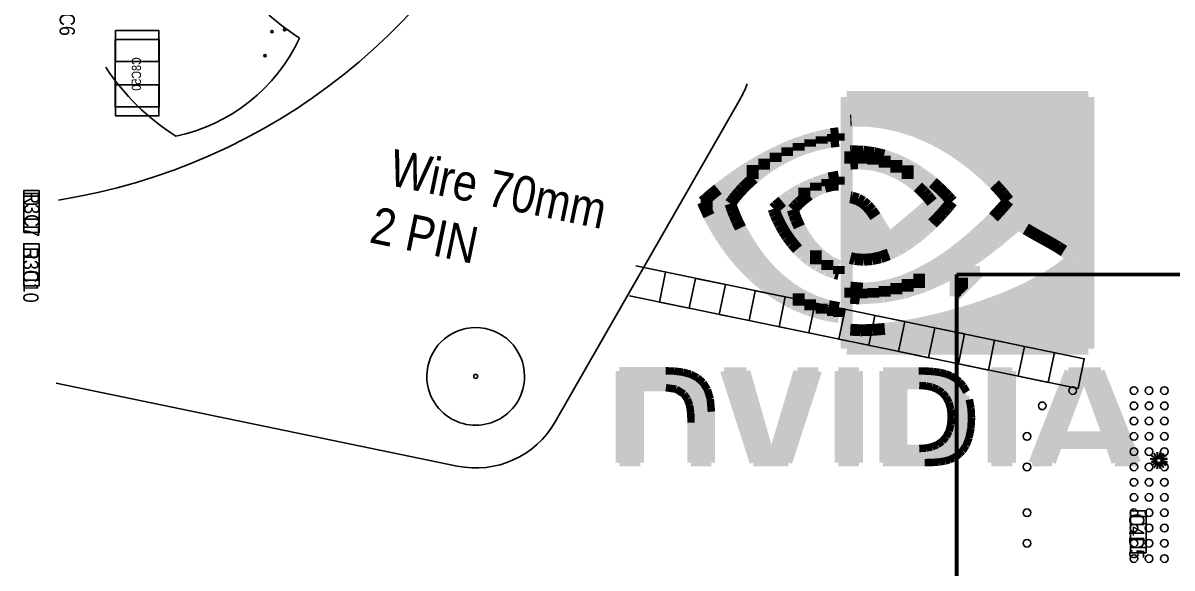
# Model space of a CAD drawing. Extents: x -11 to 122, y -5 to 122.
# Drawn here: x 50.99 to 88.62, y 38.14 to 55.98 of the extents above; entities that cross this region are included whole.
import ezdxf
from ezdxf.enums import TextEntityAlignment as Align

# ---------------------------------------------------------------- set-up
doc = ezdxf.new("R2010")
doc.units = 0
doc.header["$MEASUREMENT"] = 0
for name, color, linetype in [('BG_SILKSCREEN_TOP', 7, 'CONTINUOUS'), ('PG_ASSEMBLY_BOTTOM', 7, 'CONTINUOUS'), ('PG_ASSEMBLY_TOP', 7, 'CONTINUOUS'), ('PIN_BOTTOM', 7, 'CONTINUOUS'), ('PIN_TOP', 7, 'CONTINUOUS'), ('RD_ASSEMBLY_BOTTOM', 7, 'CONTINUOUS'), ('RD_ASSEMBLY_TOP', 7, 'CONTINUOUS')]:
    doc.layers.add(name, color=color, linetype=linetype)

msp = doc.modelspace()

# ---------------------------------------------------------------- linework, layer by layer
at = {"layer": 'BG_SILKSCREEN_TOP'}
for points, const_width in [([(77.969, 45.313), (77.969, 53.562)], 0.389), ([(85.884, 53.562), (77.969, 53.562)], 0.389), ([(78.089, 53.562), (78.089, 52.785)], 0.389), ([(78.465, 53.562), (78.465, 52.781)], 0.389), ([(78.841, 53.562), (78.841, 52.758)], 0.389), ([(79.217, 53.562), (79.217, 52.71)], 0.389), ([(79.593, 53.562), (79.593, 52.625)], 0.389), ([(79.969, 53.562), (79.969, 52.517)], 0.389), ([(80.345, 53.562), (80.345, 52.382)], 0.389), ([(80.721, 53.562), (80.721, 52.218)], 0.389), ([(81.097, 53.562), (81.097, 52.025)], 0.389), ([(81.473, 53.562), (81.473, 51.797)], 0.389), ([(81.849, 53.562), (81.849, 51.536)], 0.389), ([(82.225, 53.562), (82.225, 51.238)], 0.389), ([(82.601, 53.562), (82.601, 50.903)], 0.389), ([(82.977, 53.562), (82.977, 50.516)], 0.389), ([(83.353, 53.562), (83.353, 49.203)], 0.389), ([(83.729, 53.562), (83.729, 49.315)], 0.389), ([(84.105, 53.562), (84.105, 49.085)], 0.389), ([(84.481, 53.562), (84.481, 48.876)], 0.389), ([(84.857, 53.562), (84.857, 48.661)], 0.389), ([(85.233, 53.562), (85.233, 48.397)], 0.389), ([(85.609, 53.562), (85.609, 45.313)], 0.389), ([(85.884, 45.313), (85.884, 53.562)], 0.389), ([(78.089, 52.785), (78.127, 52.787)], 0.389), ([(78.127, 52.787), (78.688, 52.777)], 0.389), ([(78.688, 52.777), (79.224, 52.709)], 0.389), ([(79.224, 52.709), (79.732, 52.593)], 0.389), ([(79.732, 52.593), (80.211, 52.438)], 0.389), ([(76.99, 52.239), (76.544, 52.107)], 0.389), ([(76.773, 52.175), (76.773, 51.928)], 0.389), ([(77.448, 52.339), (76.99, 52.239)], 0.389), ([(77.149, 52.274), (77.149, 52.029)], 0.389), ([(77.443, 52.09), (77.713, 52.122)], 0.389), ([(77.713, 52.372), (77.448, 52.339)], 0.389), ([(77.525, 52.348), (77.525, 52.099)], 0.389), ([(77.713, 52.122), (77.713, 52.372)], 0.389), ([(80.211, 52.438), (80.658, 52.251)], 0.389), ([(80.658, 52.251), (81.072, 52.039)], 0.389), ([(75.698, 51.762), (75.305, 51.563)], 0.389), ([(76.112, 51.945), (75.698, 51.762)], 0.389), ([(75.953, 51.598), (76.282, 51.752)], 0.389), ([(76.021, 51.905), (76.021, 51.629)], 0.389), ([(76.544, 52.107), (76.112, 51.945)], 0.389), ([(76.282, 51.752), (76.641, 51.889)], 0.389), ([(76.397, 52.052), (76.397, 51.796)], 0.389), ([(76.641, 51.889), (77.028, 52.004)], 0.389), ([(77.028, 52.004), (77.443, 52.09)], 0.389), ([(78.089, 51.776), (78.133, 51.779)], 0.389), ([(78.089, 51.375), (78.089, 51.776)], 0.389), ([(78.089, 51.776), (78.089, 51.375)], 0.389), ([(78.133, 51.779), (78.506, 51.77)], 0.389), ([(78.465, 51.771), (78.465, 51.377)], 0.389), ([(78.506, 51.77), (78.859, 51.722)], 0.389), ([(81.072, 52.039), (81.453, 51.811)], 0.389), ([(81.453, 51.811), (81.799, 51.574)], 0.389), ([(75.305, 51.563), (74.937, 51.355)], 0.389), ([(75.269, 51.543), (75.269, 51.173)], 0.389), ([(75.381, 51.255), (75.652, 51.43)], 0.389), ([(75.644, 51.735), (75.644, 51.425)], 0.389), ([(75.652, 51.43), (75.953, 51.598)], 0.389), ([(78.334, 51.39), (78.089, 51.375)], 0.389), ([(78.85, 51.341), (78.334, 51.39)], 0.389), ([(78.841, 51.725), (78.841, 51.342)], 0.389), ([(78.859, 51.722), (79.195, 51.642)], 0.389), ([(79.195, 51.642), (79.513, 51.534)], 0.389), ([(79.217, 51.634), (79.217, 51.239)], 0.389), ([(79.513, 51.534), (79.811, 51.403)], 0.389), ([(79.593, 51.499), (79.593, 51.083)], 0.389), ([(79.811, 51.403), (80.09, 51.254)], 0.389), ([(81.799, 51.574), (82.109, 51.336)], 0.389), ([(74.594, 51.141), (74.282, 50.93)], 0.389), ([(74.517, 51.089), (74.517, 50.508)], 0.389), ([(74.937, 51.355), (74.594, 51.141)], 0.389), ([(74.892, 51.327), (74.892, 50.874)], 0.389), ([(74.923, 50.902), (75.137, 51.077)], 0.389), ([(75.137, 51.077), (75.381, 51.255)], 0.389), ([(79.311, 51.213), (78.85, 51.341)], 0.389), ([(79.708, 51.031), (79.311, 51.213)], 0.389), ([(80.038, 50.824), (79.708, 51.031)], 0.389), ([(79.969, 51.318), (79.969, 50.867)], 0.389), ([(80.09, 51.254), (80.346, 51.094)], 0.389), ([(80.345, 51.095), (80.345, 50.575)], 0.389), ([(80.346, 51.094), (80.581, 50.927)], 0.389), ([(82.109, 51.336), (82.382, 51.105)], 0.389), ([(82.382, 51.105), (82.616, 50.889)], 0.389), ([(74.002, 50.728), (73.757, 50.54)], 0.389), ([(74.282, 50.93), (74.002, 50.728)], 0.389), ([(74.14, 50.828), (74.14, 48.573)], 0.389), ([(74.579, 50.576), (74.737, 50.732)], 0.389), ([(74.737, 50.732), (74.923, 50.902)], 0.389), ([(76.488, 50.545), (76.904, 50.736)], 0.389), ([(76.904, 50.736), (77.382, 50.891)], 0.389), ([(76.961, 50.755), (76.961, 50.49)], 0.389), ([(77.257, 50.618), (76.978, 50.5)], 0.389), ([(77.574, 50.69), (77.257, 50.618)], 0.389), ([(77.337, 50.876), (77.337, 50.636)], 0.389), ([(77.382, 50.891), (77.713, 50.951)], 0.389), ([(77.713, 50.69), (77.574, 50.69)], 0.389), ([(77.713, 50.951), (77.713, 50.69)], 0.389), ([(77.713, 50.951), (77.713, 50.69)], 0.389), ([(80.3, 50.618), (80.038, 50.824)], 0.389), ([(80.491, 50.437), (80.3, 50.618)], 0.389), ([(80.581, 50.927), (80.791, 50.758)], 0.389), ([(80.721, 50.815), (80.721, 49.363)], 0.389), ([(80.791, 50.758), (80.978, 50.595)], 0.389), ([(82.616, 50.889), (82.812, 50.694)], 0.389), ([(82.812, 50.694), (82.966, 50.528)], 0.389), ([(73.386, 50.233), (73.266, 50.125)], 0.389), ([(73.551, 50.373), (73.386, 50.233)], 0.389), ([(73.388, 50.234), (73.388, 49.824)], 0.389), ([(73.757, 50.54), (73.551, 50.373)], 0.389), ([(73.765, 50.546), (73.765, 49.126)], 0.389), ([(74.276, 50.226), (74.349, 50.318)], 0.389), ([(74.349, 50.318), (74.45, 50.436)], 0.389), ([(74.45, 50.436), (74.579, 50.576)], 0.389), ([(75.861, 50.142), (76.139, 50.339)], 0.389), ([(76.139, 50.339), (76.488, 50.545)], 0.389), ([(76.209, 50.38), (76.209, 48.752)], 0.389), ([(76.74, 50.357), (76.546, 50.211)], 0.389), ([(76.585, 50.59), (76.585, 50.24)], 0.389), ([(76.978, 50.5), (76.74, 50.357)], 0.389), ([(78.089, 50.277), (78.136, 50.269)], 0.389), ([(78.089, 48.287), (78.089, 50.277)], 0.389), ([(78.089, 50.277), (78.089, 48.287)], 0.389), ([(78.136, 50.269), (78.338, 50.202)], 0.389), ([(80.61, 50.309), (80.491, 50.437)], 0.389), ([(80.768, 50.115), (80.61, 50.309)], 0.389), ([(80.978, 50.595), (81.137, 50.441)], 0.389), ([(81.097, 50.48), (81.097, 49.75)], 0.389), ([(81.137, 50.441), (81.27, 50.303)], 0.389), ([(81.27, 50.303), (81.375, 50.187)], 0.389), ([(82.966, 50.528), (83.079, 50.4)], 0.389), ([(83.079, 50.4), (83.148, 50.316)], 0.389), ([(83.148, 50.316), (83.267, 50.165)], 0.389), ([(73.266, 50.125), (73.258, 50.118)], 0.389), ([(73.258, 50.118), (73.273, 50.082)], 0.389), ([(73.273, 50.082), (73.351, 49.904)], 0.389), ([(73.351, 49.904), (73.461, 49.671)], 0.389), ([(74.161, 50.067), (74.231, 50.166)], 0.389), ([(74.202, 49.943), (74.161, 50.067)], 0.389), ([(74.237, 49.845), (74.202, 49.943)], 0.389), ([(74.231, 50.166), (74.276, 50.226)], 0.389), ([(75.575, 49.895), (75.659, 49.974)], 0.389), ([(75.601, 49.819), (75.575, 49.895)], 0.389), ([(75.659, 49.974), (75.861, 50.142)], 0.389), ([(75.832, 50.118), (75.832, 49.315)], 0.389), ([(76.308, 49.987), (76.205, 49.87)], 0.389), ([(76.205, 49.87), (76.255, 49.707)], 0.389), ([(76.4, 50.081), (76.308, 49.987)], 0.389), ([(76.546, 50.211), (76.4, 50.081)], 0.389), ([(78.338, 50.202), (78.5, 50.111)], 0.389), ([(78.465, 50.13), (78.465, 48.233)], 0.389), ([(78.5, 50.111), (78.64, 49.993)], 0.389), ([(78.64, 49.993), (78.774, 49.838)], 0.389), ([(79.348, 48.918), (80.768, 50.115)], 0.389), ([(81.255, 49.93), (81.12, 49.775)], 0.389), ([(81.363, 50.061), (81.255, 49.93)], 0.389), ([(81.421, 50.133), (81.363, 50.061)], 0.389), ([(81.375, 50.187), (81.421, 50.133)], 0.389), ([(83.066, 49.929), (82.943, 49.793)], 0.389), ([(83.142, 50.017), (83.066, 49.929)], 0.389), ([(83.267, 50.165), (83.142, 50.017)], 0.389), ([(73.461, 49.671), (73.608, 49.394)], 0.389), ([(74.296, 49.695), (74.237, 49.845)], 0.389), ([(74.38, 49.5), (74.296, 49.695)], 0.389), ([(74.49, 49.269), (74.38, 49.5)], 0.389), ([(75.651, 49.691), (75.601, 49.819)], 0.389), ([(75.72, 49.537), (75.651, 49.691)], 0.389), ([(75.806, 49.363), (75.72, 49.537)], 0.389), ([(76.255, 49.707), (76.316, 49.543)], 0.389), ([(76.316, 49.543), (76.422, 49.307)], 0.389), ([(78.774, 49.838), (78.912, 49.64)], 0.389), ([(78.841, 49.741), (78.841, 48.257)], 0.389), ([(78.912, 49.64), (79.062, 49.397)], 0.389), ([(80.345, 49.758), (80.345, 49.029)], 0.389), ([(80.96, 49.602), (80.778, 49.418)], 0.389), ([(81.12, 49.775), (80.96, 49.602)], 0.389), ([(82.777, 49.617), (82.571, 49.41)], 0.389), ([(82.943, 49.793), (82.777, 49.617)], 0.389), ([(82.977, 49.831), (82.977, 48.888)], 0.389), ([(73.608, 49.394), (73.791, 49.081)], 0.389), ([(74.629, 49.009), (74.49, 49.269)], 0.389), ([(74.517, 49.22), (74.517, 48.11)], 0.389), ([(75.913, 49.174), (75.806, 49.363)], 0.389), ([(76.04, 48.976), (75.913, 49.174)], 0.389), ([(76.422, 49.307), (76.578, 49.024)], 0.389), ([(79.062, 49.397), (79.348, 48.918)], 0.389), ([(79.217, 49.138), (79.217, 48.359)], 0.389), ([(79.593, 49.124), (79.593, 48.523)], 0.389), ([(79.969, 49.441), (79.969, 48.75)], 0.389), ([(80.577, 49.227), (80.356, 49.037)], 0.389), ([(80.778, 49.418), (80.577, 49.227)], 0.389), ([(82.329, 49.178), (82.052, 48.931)], 0.389), ([(82.571, 49.41), (82.329, 49.178)], 0.389), ([(82.601, 49.44), (82.601, 48.594)], 0.389), ([(82.921, 48.841), (83.596, 49.407)], 0.389), ([(83.596, 49.407), (83.835, 49.243)], 0.389), ([(83.835, 49.243), (84.008, 49.139)], 0.389), ([(84.008, 49.139), (84.222, 49.019)], 0.389), ([(73.791, 49.081), (74.012, 48.746)], 0.389), ([(74.012, 48.746), (74.272, 48.396)], 0.389), ([(74.798, 48.728), (74.629, 49.009)], 0.389), ([(74.997, 48.435), (74.798, 48.728)], 0.389), ([(76.189, 48.775), (76.04, 48.976)], 0.389), ([(76.36, 48.576), (76.189, 48.775)], 0.389), ([(76.578, 49.024), (76.792, 48.719)], 0.389), ([(76.585, 49.014), (76.585, 48.361)], 0.389), ([(80.121, 48.854), (79.873, 48.684)], 0.389), ([(80.356, 49.037), (80.121, 48.854)], 0.389), ([(82.052, 48.931), (81.745, 48.674)], 0.389), ([(81.849, 48.761), (81.849, 48.059)], 0.389), ([(82.225, 49.085), (82.225, 48.316)], 0.389), ([(82.35, 48.4), (82.921, 48.841)], 0.389), ([(84.222, 49.019), (84.454, 48.891)], 0.389), ([(84.454, 48.891), (84.686, 48.761)], 0.389), ([(84.686, 48.761), (84.902, 48.634)], 0.389), ([(74.272, 48.396), (74.572, 48.044)], 0.389), ([(74.892, 48.588), (74.892, 47.721)], 0.389), ([(75.228, 48.137), (74.997, 48.435)], 0.389), ([(76.556, 48.384), (76.36, 48.576)], 0.389), ([(76.776, 48.205), (76.556, 48.384)], 0.389), ([(76.792, 48.719), (77.069, 48.421)], 0.389), ([(76.961, 48.538), (76.961, 48.084)], 0.389), ([(77.069, 48.421), (77.418, 48.158)], 0.389), ([(79.349, 48.407), (79.078, 48.31)], 0.389), ([(79.615, 48.533), (79.349, 48.407)], 0.389), ([(79.873, 48.684), (79.615, 48.533)], 0.389), ([(81.408, 48.417), (81.047, 48.168)], 0.389), ([(81.745, 48.674), (81.408, 48.417)], 0.389), ([(81.473, 48.467), (81.473, 47.834)], 0.389), ([(81.764, 48.001), (82.35, 48.4)], 0.389), ([(84.902, 48.634), (85.085, 48.516)], 0.389), ([(85.085, 48.516), (85.393, 48.268)], 0.389), ([(74.572, 48.044), (74.915, 47.699)], 0.389), ([(75.493, 47.842), (75.228, 48.137)], 0.389), ([(75.269, 48.091), (75.269, 47.396)], 0.389), ([(77.022, 48.043), (76.776, 48.205)], 0.389), ([(77.297, 47.904), (77.022, 48.043)], 0.389), ([(77.337, 48.219), (77.337, 47.889)], 0.389), ([(77.418, 48.158), (77.713, 48.02)], 0.389), ([(77.713, 48.02), (77.713, 47.764)], 0.389), ([(77.713, 48.02), (77.713, 47.764)], 0.389), ([(78.23, 48.252), (78.089, 48.287)], 0.389), ([(78.531, 48.227), (78.23, 48.252)], 0.389), ([(78.804, 48.249), (78.531, 48.227)], 0.389), ([(79.078, 48.31), (78.804, 48.249)], 0.389), ([(81.047, 48.168), (80.663, 47.934)], 0.389), ([(81.097, 48.203), (81.097, 47.625)], 0.389), ([(81.158, 47.653), (81.764, 48.001)], 0.389), ([(85.393, 48.268), (84.907, 47.897)], 0.389), ([(85.233, 48.146), (85.233, 45.313)], 0.389), ([(74.915, 47.699), (75.299, 47.37)], 0.389), ([(75.794, 47.559), (75.493, 47.842)], 0.389), ([(75.644, 47.699), (75.644, 47.127)], 0.389), ([(77.599, 47.791), (77.297, 47.904)], 0.389), ([(77.713, 47.764), (77.599, 47.791)], 0.389), ([(80.259, 47.724), (79.838, 47.545)], 0.389), ([(79.969, 47.601), (79.969, 47.184)], 0.389), ([(80.663, 47.934), (80.259, 47.724)], 0.389), ([(80.345, 47.769), (80.345, 47.307)], 0.389), ([(80.525, 47.365), (81.158, 47.653)], 0.389), ([(80.721, 47.97), (80.721, 47.454)], 0.389), ([(84.567, 47.674), (84.193, 47.462)], 0.389), ([(84.481, 47.626), (84.481, 45.313)], 0.389), ([(84.907, 47.897), (84.567, 47.674)], 0.389), ([(84.857, 47.864), (84.857, 45.313)], 0.389), ([(75.299, 47.37), (75.729, 47.068)], 0.389), ([(76.132, 47.296), (75.794, 47.559)], 0.389), ([(76.021, 47.382), (76.021, 46.905)], 0.389), ([(76.508, 47.061), (76.132, 47.296)], 0.389), ([(78.089, 47.32), (78.089, 46.982)], 0.389), ([(78.495, 47.284), (78.089, 47.32)], 0.389), ([(78.465, 47.287), (78.465, 46.966)], 0.389), ([(78.953, 47.316), (78.495, 47.284)], 0.389), ([(78.841, 47.309), (78.841, 46.991)], 0.389), ([(79.402, 47.407), (78.953, 47.316)], 0.389), ([(79.217, 47.37), (79.217, 47.023)], 0.389), ([(79.838, 47.545), (79.402, 47.407)], 0.389), ([(79.593, 47.467), (79.593, 47.096)], 0.389), ([(79.859, 47.148), (80.525, 47.365)], 0.389), ([(83.791, 47.258), (83.365, 47.066)], 0.389), ([(83.729, 47.231), (83.729, 45.313)], 0.389), ([(84.193, 47.462), (83.791, 47.258)], 0.389), ([(84.105, 47.417), (84.105, 45.313)], 0.389), ([(75.729, 47.068), (76.204, 46.803)], 0.389), ([(76.397, 47.131), (76.397, 46.721)], 0.389), ([(76.924, 46.865), (76.508, 47.061)], 0.389), ([(76.773, 46.936), (76.773, 46.57)], 0.389), ([(77.38, 46.714), (76.924, 46.865)], 0.389), ([(78.089, 46.982), (78.397, 46.962)], 0.389), ([(78.397, 46.962), (79.152, 47.011)], 0.389), ([(79.152, 47.011), (79.859, 47.148)], 0.389), ([(82.919, 46.886), (82.459, 46.717)], 0.389), ([(83.365, 47.066), (82.919, 46.886)], 0.389), ([(82.977, 46.909), (82.977, 45.313)], 0.389), ([(83.353, 47.061), (83.353, 45.313)], 0.389), ([(76.204, 46.803), (76.725, 46.584)], 0.389), ([(76.725, 46.584), (77.296, 46.421)], 0.389), ([(77.149, 46.791), (77.149, 46.462)], 0.389), ([(77.713, 46.65), (77.38, 46.714)], 0.389), ([(77.525, 46.687), (77.525, 46.385)], 0.389), ([(77.713, 46.355), (77.713, 46.65)], 0.389), ([(81.988, 46.561), (81.512, 46.42)], 0.389), ([(81.849, 46.52), (81.849, 45.313)], 0.389), ([(82.459, 46.717), (81.988, 46.561)], 0.389), ([(82.225, 46.64), (82.225, 45.313)], 0.389), ([(82.601, 46.769), (82.601, 45.313)], 0.389), ([(77.296, 46.421), (77.713, 46.355)], 0.389), ([(80.101, 46.093), (79.651, 46.019)], 0.389), ([(80.564, 46.185), (80.101, 46.093)], 0.389), ([(80.345, 46.141), (80.345, 45.313)], 0.389), ([(81.036, 46.295), (80.564, 46.185)], 0.389), ([(80.721, 46.221), (80.721, 45.313)], 0.389), ([(81.512, 46.42), (81.036, 46.295)], 0.389), ([(81.097, 46.311), (81.097, 45.313)], 0.389), ([(81.473, 46.41), (81.473, 45.313)], 0.389), ([(78.089, 45.937), (78.089, 45.313)], 0.389), ([(78.428, 45.92), (78.089, 45.937)], 0.389), ([(78.089, 45.937), (78.089, 45.313)], 0.389), ([(78.812, 45.931), (78.428, 45.92)], 0.389), ([(78.465, 45.921), (78.465, 45.313)], 0.389), ([(79.22, 45.965), (78.812, 45.931)], 0.389), ([(78.841, 45.934), (78.841, 45.313)], 0.389), ([(79.217, 45.965), (79.217, 45.313)], 0.389), ([(79.651, 46.019), (79.22, 45.965)], 0.389), ([(79.593, 46.011), (79.593, 45.313)], 0.389), ([(79.969, 46.071), (79.969, 45.313)], 0.389), ([(77.969, 45.313), (85.884, 45.313)], 0.389), ([(72.043, 44.592), (70.522, 44.592)], 0.245), ([(70.522, 44.592), (70.522, 41.587)], 0.245), ([(70.522, 44.379), (73.058, 44.379)], 0.245), ([(72.334, 44.583), (72.043, 44.592)], 0.245), ([(72.609, 44.547), (72.334, 44.583)], 0.245), ([(72.862, 44.478), (72.609, 44.547)], 0.245), ([(73.083, 44.366), (72.862, 44.478)], 0.245), ([(73.266, 44.203), (73.083, 44.366)], 0.245), ([(73.948, 44.587), (74.915, 41.587)], 0.245), ([(74.69, 44.587), (73.948, 44.587)], 0.245), ([(74.015, 44.379), (74.75, 44.379)], 0.245), ([(75.545, 41.587), (74.69, 44.587)], 0.245), ([(76.351, 44.587), (75.502, 41.736)], 0.245), ([(76.064, 41.587), (77.04, 44.587)], 0.245), ([(76.288, 44.379), (76.972, 44.379)], 0.245), ([(77.04, 44.587), (76.351, 44.587)], 0.245), ([(78.378, 44.587), (77.694, 44.587)], 0.245), ([(77.694, 44.587), (77.694, 41.587)], 0.245), ([(77.694, 44.379), (78.378, 44.379)], 0.245), ([(78.378, 41.587), (78.378, 44.587)], 0.245), ([(80.327, 44.587), (79.162, 44.587)], 0.245), ([(79.162, 44.587), (79.162, 41.587)], 0.245), ([(79.162, 44.379), (81.469, 44.379)], 0.245), ([(80.584, 44.583), (80.327, 44.587)], 0.245), ([(80.817, 44.567), (80.584, 44.583)], 0.245), ([(81.027, 44.538), (80.817, 44.567)], 0.245), ([(81.215, 44.492), (81.027, 44.538)], 0.245), ([(81.382, 44.428), (81.215, 44.492)], 0.245), ([(81.532, 44.343), (81.382, 44.428)], 0.245), ([(81.666, 44.233), (81.532, 44.343)], 0.245), ([(82.711, 44.587), (82.711, 41.587)], 0.245), ([(83.396, 44.587), (82.711, 44.587)], 0.245), ([(82.711, 44.379), (83.396, 44.379)], 0.245), ([(83.396, 41.587), (83.396, 44.587)], 0.245), ([(85.231, 44.586), (84.048, 41.588)], 0.245), ([(85.011, 42.487), (85.747, 44.438)], 0.245), ([(85.149, 44.379), (86.377, 44.379)], 0.245), ([(86.295, 44.587), (85.231, 44.586)], 0.245), ([(85.747, 44.438), (86.46, 42.487)], 0.245), ([(87.487, 41.588), (86.295, 44.587)], 0.245), ([(70.522, 44.139), (73.306, 44.139)], 0.245), ([(71.214, 44.042), (72.049, 44.041)], 0.245), ([(71.214, 41.587), (71.214, 44.042)], 0.245), ([(72.049, 44.041), (72.386, 43.992)], 0.245), ([(72.386, 43.992), (72.639, 43.831)], 0.245), ([(73.409, 43.975), (73.266, 44.203)], 0.245), ([(73.504, 43.665), (73.409, 43.975)], 0.245), ([(74.093, 44.139), (74.818, 44.139)], 0.245), ([(76.217, 44.139), (76.894, 44.139)], 0.245), ([(77.694, 44.139), (78.378, 44.139)], 0.245), ([(79.162, 44.139), (81.748, 44.139)], 0.245), ([(79.839, 42.049), (79.839, 44.112)], 0.245), ([(79.839, 44.112), (80.348, 44.112)], 0.245), ([(80.348, 44.112), (80.563, 44.099)], 0.245), ([(80.563, 44.099), (80.764, 44.057)], 0.245), ([(80.764, 44.057), (80.946, 43.983)], 0.245), ([(80.946, 43.983), (81.103, 43.873)], 0.245), ([(81.786, 44.095), (81.666, 44.233)], 0.245), ([(81.9, 43.899), (81.786, 44.095)], 0.245), ([(82.711, 44.139), (83.396, 44.139)], 0.245), ([(85.055, 44.139), (85.635, 44.139)], 0.245), ([(85.857, 44.139), (86.472, 44.139)], 0.245), ([(70.522, 43.9), (71.214, 43.9)], 0.245), ([(70.522, 43.66), (71.214, 43.66)], 0.245), ([(72.53, 43.9), (73.432, 43.9)], 0.245), ([(72.639, 43.831), (72.753, 43.665)], 0.245), ([(72.753, 43.665), (72.825, 43.46)], 0.245), ([(72.755, 43.66), (73.504, 43.66)], 0.245), ([(73.539, 43.254), (73.504, 43.665)], 0.245), ([(74.17, 43.9), (74.886, 43.9)], 0.245), ([(74.247, 43.66), (74.954, 43.66)], 0.245), ([(76.075, 43.66), (76.738, 43.66)], 0.245), ([(76.146, 43.9), (76.816, 43.9)], 0.245), ([(77.694, 43.9), (78.378, 43.9)], 0.245), ([(77.694, 43.66), (78.378, 43.66)], 0.245), ([(79.162, 43.9), (79.839, 43.9)], 0.245), ([(79.162, 43.66), (79.839, 43.66)], 0.245), ([(81.064, 43.9), (81.9, 43.9)], 0.245), ([(81.103, 43.873), (81.23, 43.726)], 0.245), ([(81.23, 43.726), (81.322, 43.543)], 0.245), ([(81.263, 43.66), (81.984, 43.66)], 0.245), ([(81.322, 43.543), (81.377, 43.329)], 0.245), ([(82.041, 43.367), (81.986, 43.653)], 0.245), ([(82.711, 43.9), (83.396, 43.9)], 0.245), ([(82.711, 43.66), (83.396, 43.66)], 0.245), ([(84.866, 43.66), (85.454, 43.66)], 0.245), ([(84.961, 43.9), (85.544, 43.9)], 0.245), ([(85.944, 43.9), (86.568, 43.9)], 0.245), ([(86.032, 43.66), (86.663, 43.66)], 0.245), ([(70.522, 43.421), (71.214, 43.421)], 0.245), ([(70.522, 43.182), (71.214, 43.182)], 0.245), ([(72.825, 43.46), (72.863, 43.206)], 0.245), ([(72.831, 43.421), (73.525, 43.421)], 0.245), ([(72.863, 43.206), (72.875, 42.895)], 0.245), ([(72.864, 43.182), (73.539, 43.182)], 0.245), ([(73.539, 41.587), (73.539, 43.254)], 0.245), ([(74.324, 43.421), (75.022, 43.421)], 0.245), ([(74.401, 43.182), (75.091, 43.182)], 0.245), ([(75.932, 43.182), (76.583, 43.182)], 0.245), ([(76.004, 43.421), (76.661, 43.421)], 0.245), ([(77.694, 43.421), (78.378, 43.421)], 0.245), ([(77.694, 43.182), (78.378, 43.182)], 0.245), ([(79.162, 43.421), (79.839, 43.421)], 0.245), ([(79.162, 43.182), (79.839, 43.182)], 0.245), ([(81.353, 43.421), (82.03, 43.421)], 0.245), ([(81.377, 43.329), (81.395, 43.08)], 0.245), ([(81.387, 43.182), (82.052, 43.182)], 0.245), ([(82.06, 43.052), (82.041, 43.367)], 0.245), ([(82.711, 43.421), (83.396, 43.421)], 0.245), ([(82.711, 43.182), (83.396, 43.182)], 0.245), ([(84.677, 43.182), (85.274, 43.182)], 0.245), ([(84.771, 43.421), (85.364, 43.421)], 0.245), ([(86.119, 43.421), (86.758, 43.421)], 0.245), ([(86.207, 43.182), (86.853, 43.182)], 0.245), ([(70.522, 42.943), (71.214, 42.943)], 0.245), ([(72.873, 42.943), (73.539, 42.943)], 0.245), ([(72.875, 42.895), (72.875, 41.587)], 0.245), ([(74.478, 42.943), (75.159, 42.943)], 0.245), ([(75.861, 42.943), (76.505, 42.943)], 0.245), ([(77.694, 42.943), (78.378, 42.943)], 0.245), ([(79.162, 42.943), (79.839, 42.943)], 0.245), ([(81.377, 42.832), (81.322, 42.617)], 0.245), ([(81.395, 43.08), (81.377, 42.832)], 0.245), ([(81.385, 42.943), (82.053, 42.943)], 0.245), ([(82.038, 42.707), (82.06, 43.052)], 0.245), ([(82.711, 42.943), (83.396, 42.943)], 0.245), ([(84.582, 42.943), (85.184, 42.943)], 0.245), ([(86.294, 42.943), (86.948, 42.943)], 0.245), ([(70.522, 42.703), (71.214, 42.703)], 0.245), ([(70.522, 42.464), (71.214, 42.464)], 0.245), ([(72.875, 42.703), (73.539, 42.703)], 0.245), ([(72.875, 42.464), (73.539, 42.464)], 0.245), ([(74.556, 42.703), (75.227, 42.703)], 0.245), ([(74.633, 42.464), (75.295, 42.464)], 0.245), ([(75.719, 42.464), (76.35, 42.464)], 0.245), ([(75.79, 42.703), (76.427, 42.703)], 0.245), ([(77.694, 42.703), (78.378, 42.703)], 0.245), ([(77.694, 42.464), (78.378, 42.464)], 0.245), ([(79.162, 42.703), (79.839, 42.703)], 0.245), ([(79.162, 42.464), (79.839, 42.464)], 0.245), ([(81.23, 42.435), (81.103, 42.287)], 0.245), ([(81.322, 42.617), (81.23, 42.435)], 0.245), ([(81.244, 42.464), (81.989, 42.464)], 0.245), ([(81.344, 42.703), (82.037, 42.703)], 0.245), ([(81.976, 42.398), (82.038, 42.707)], 0.245), ([(82.711, 42.703), (83.396, 42.703)], 0.245), ([(82.711, 42.464), (83.396, 42.464)], 0.245), ([(84.393, 42.464), (87.138, 42.464)], 0.245), ([(84.488, 42.703), (85.093, 42.703)], 0.245), ([(86.46, 42.487), (85.011, 42.487)], 0.245), ([(86.382, 42.703), (87.043, 42.703)], 0.245), ([(70.522, 42.225), (71.214, 42.225)], 0.245), ([(72.875, 42.225), (73.539, 42.225)], 0.245), ([(74.71, 42.225), (75.364, 42.225)], 0.245), ([(75.648, 42.225), (76.272, 42.225)], 0.245), ([(77.694, 42.225), (78.378, 42.225)], 0.245), ([(79.162, 42.225), (79.839, 42.225)], 0.245), ([(80.348, 42.049), (79.839, 42.049)], 0.245), ([(80.563, 42.061), (80.348, 42.049)], 0.245), ([(80.764, 42.103), (80.563, 42.061)], 0.245), ([(80.946, 42.177), (80.764, 42.103)], 0.245), ([(81.103, 42.287), (80.946, 42.177)], 0.245), ([(81.013, 42.225), (81.911, 42.225)], 0.245), ([(81.762, 41.971), (81.882, 42.148)], 0.245), ([(81.882, 42.148), (81.976, 42.398)], 0.245), ([(82.711, 42.225), (83.396, 42.225)], 0.245), ([(84.299, 42.225), (87.234, 42.225)], 0.245), ([(84.699, 41.588), (84.901, 42.158)], 0.245), ([(84.901, 42.158), (86.569, 42.158)], 0.245), ([(86.569, 42.158), (86.76, 41.588)], 0.245), ([(70.522, 41.985), (71.214, 41.985)], 0.245), ([(70.522, 41.746), (71.214, 41.746)], 0.245), ([(72.875, 41.985), (73.539, 41.985)], 0.245), ([(72.875, 41.746), (73.539, 41.746)], 0.245), ([(74.787, 41.985), (76.194, 41.985)], 0.245), ([(74.865, 41.746), (76.116, 41.746)], 0.245), ([(77.694, 41.985), (78.378, 41.985)], 0.245), ([(77.694, 41.746), (78.378, 41.746)], 0.245), ([(79.162, 41.985), (81.772, 41.985)], 0.245), ([(79.162, 41.746), (81.481, 41.746)], 0.245), ([(81.194, 41.641), (81.342, 41.683)], 0.245), ([(81.342, 41.683), (81.464, 41.736)], 0.245), ([(81.464, 41.736), (81.572, 41.801)], 0.245), ([(81.572, 41.801), (81.67, 41.88)], 0.245), ([(81.67, 41.88), (81.762, 41.971)], 0.245), ([(82.711, 41.985), (83.396, 41.985)], 0.245), ([(82.711, 41.746), (83.396, 41.746)], 0.245), ([(84.11, 41.746), (84.755, 41.746)], 0.245), ([(84.205, 41.985), (84.84, 41.985)], 0.245), ([(86.627, 41.985), (87.329, 41.985)], 0.245), ([(86.708, 41.746), (87.424, 41.746)], 0.245), ([(88.032, 41.728), (88.017, 41.657)], 0.245), ([(88.066, 41.776), (88.032, 41.728)], 0.245), ([(88.121, 41.808), (88.066, 41.776)], 0.245), ([(88.192, 41.82), (88.121, 41.808)], 0.245), ([(88.262, 41.808), (88.192, 41.82)], 0.245), ([(88.316, 41.776), (88.262, 41.808)], 0.245), ([(88.351, 41.728), (88.316, 41.776)], 0.245), ([(88.365, 41.657), (88.351, 41.728)], 0.245), ([(88.351, 41.586), (88.365, 41.657)], 0.245), ([(70.522, 41.587), (71.214, 41.587)], 0.245), ([(72.875, 41.587), (73.539, 41.587)], 0.245), ([(74.915, 41.587), (76.064, 41.587)], 0.245), ([(77.694, 41.587), (78.378, 41.587)], 0.245), ([(79.162, 41.587), (80.526, 41.587)], 0.245), ([(80.526, 41.587), (80.793, 41.593)], 0.245), ([(80.793, 41.593), (81.013, 41.611)], 0.245), ([(81.013, 41.611), (81.194, 41.641)], 0.245), ([(82.711, 41.587), (83.396, 41.587)], 0.245), ([(84.048, 41.588), (84.699, 41.588)], 0.245), ([(86.76, 41.588), (87.487, 41.588)], 0.245), ([(88.032, 41.586), (88.066, 41.538)], 0.245), ([(88.017, 41.657), (88.032, 41.586)], 0.171), ([(88.066, 41.538), (88.121, 41.506)], 0.245), ([(88.121, 41.506), (88.192, 41.494)], 0.245), ([(88.192, 41.494), (88.262, 41.506)], 0.245), ([(88.262, 41.506), (88.315, 41.538)], 0.245), ([(88.315, 41.538), (88.351, 41.586)], 0.245)]:
    msp.add_lwpolyline(points, dxfattribs=dict(at, const_width=const_width))
at = {"layer": 'PG_ASSEMBLY_BOTTOM'}
msp.add_lwpolyline([(55.459, 55.435), (54.009, 55.435), (54.009, 53.235), (55.459, 53.235)], close=True, dxfattribs=at)
for points, const_width in [([(82.335, 47.846), (81.525, 47.846)], 0.36), ([(82.335, 47.846), (81.525, 47.036)], 0.36), ([(81.525, 47.036), (81.525, 47.846)], 0.36), ([(82.285, 47.796), (81.525, 47.796)], 0.36), ([(82.235, 47.746), (81.525, 47.746)], 0.36), ([(82.185, 47.706), (81.525, 47.706)], 0.36), ([(82.135, 47.656), (81.525, 47.656)], 0.36), ([(81.575, 33.646), (81.575, 47.746)], 0.13), ([(81.575, 47.746), (99.675, 47.746)], 0.13), ([(82.095, 47.606), (81.525, 47.606)], 0.36), ([(82.045, 47.556), (81.525, 47.556)], 0.36), ([(81.995, 47.516), (81.525, 47.516)], 0.36), ([(81.945, 47.466), (81.525, 47.466)], 0.36), ([(81.905, 47.416), (81.525, 47.416)], 0.36), ([(81.855, 47.366), (81.525, 47.366)], 0.36), ([(81.805, 47.316), (81.525, 47.316)], 0.36), ([(81.755, 47.276), (81.525, 47.276)], 0.36), ([(81.715, 47.226), (81.525, 47.226)], 0.36), ([(81.665, 47.176), (81.525, 47.176)], 0.36), ([(81.615, 47.126), (81.525, 47.126)], 0.36), ([(81.565, 47.086), (81.525, 47.086)], 0.36)]:
    msp.add_lwpolyline(points, dxfattribs=dict(at, const_width=const_width))
at = {"layer": 'PG_ASSEMBLY_TOP'}
for points in [[(52.152, 50.181, 0.264247), (67.603, 62.495)], [(56.471, 61.963, 0.255264), (60.05, 55.486)], [(56.001, 52.273, 0.236552), (60.05, 55.486)], [(53.703, 54.531, 0.105505), (56.001, 52.273)], [(74.492, 53.51, 0.044306), (74.714, 53.992)], [(65.213, 41.473, 0.324179), (68.422, 42.919)]]:
    msp.add_lwpolyline(points, format="xyb", dxfattribs=at)
for points in [[(74.492, 53.51), (68.422, 42.919)], [(71.06, 48.025), (85.75, 44.989), (85.548, 44.01), (70.858, 47.046)], [(84.771, 45.192), (84.568, 44.212), (83.589, 44.415), (83.791, 45.394), (82.812, 45.596), (82.61, 44.617), (81.63, 44.819), (81.833, 45.799), (80.853, 46.001), (80.651, 45.022), (79.672, 45.224), (79.874, 46.204), (78.895, 46.406), (78.692, 45.427), (77.713, 45.629), (77.916, 46.608), (76.936, 46.811), (76.734, 45.831), (75.755, 46.034), (75.957, 47.013), (74.978, 47.215), (74.775, 46.236), (73.796, 46.439), (73.998, 47.418), (73.019, 47.62), (72.817, 46.641), (71.837, 46.843), (72.04, 47.823)], [(52.076, 44.188), (65.213, 41.473)]]:
    msp.add_lwpolyline(points, dxfattribs=at)
for points in [[(51.527, 49.298), (51.527, 50.314), (51.019, 50.314), (51.019, 49.298)], [(51.527, 47.556), (51.527, 48.572), (51.019, 48.572), (51.019, 47.556)], [(87.268, 39.828), (87.268, 38.812), (87.776, 38.812), (87.776, 39.828)]]:
    msp.add_lwpolyline(points, close=True, dxfattribs=at)
msp.add_lwpolyline([(67.42, 44.411, 1), (64.22, 44.41, 1)], format="xyb", close=True, dxfattribs=at)
at = {"layer": 'PIN_BOTTOM'}
for points in [[(55.444, 55.734), (54.024, 55.734), (54.024, 54.714), (55.444, 54.714)], [(55.444, 53.956), (54.024, 53.956), (54.024, 52.936), (55.444, 52.936)]]:
    msp.add_lwpolyline(points, close=True, dxfattribs=at)
for centre, radius in [((65.82, 44.41), 0.065), ((85.375, 43.946), 0.125), ((87.375, 43.946), 0.125), ((87.875, 43.946), 0.125), ((88.375, 43.946), 0.125), ((84.375, 43.446), 0.125), ((87.375, 43.446), 0.125), ((87.875, 43.446), 0.125), ((88.375, 43.446), 0.125), ((87.375, 42.946), 0.125), ((87.875, 42.946), 0.125), ((88.375, 42.946), 0.125), ((83.875, 42.446), 0.125), ((87.375, 42.446), 0.125), ((87.875, 42.446), 0.125), ((88.375, 42.446), 0.125), ((87.375, 41.946), 0.125), ((87.875, 41.946), 0.125), ((88.375, 41.946), 0.125), ((83.875, 41.446), 0.125), ((87.375, 41.446), 0.125), ((87.875, 41.446), 0.125), ((88.375, 41.446), 0.125), ((87.375, 40.946), 0.125), ((87.875, 40.946), 0.125), ((88.375, 40.946), 0.125), ((87.375, 40.446), 0.125), ((87.875, 40.446), 0.125), ((88.375, 40.446), 0.125), ((83.875, 39.946), 0.125), ((87.375, 39.946), 0.125), ((87.875, 39.946), 0.125), ((88.375, 39.946), 0.125), ((87.375, 39.446), 0.125), ((87.875, 39.446), 0.125), ((88.375, 39.446), 0.125), ((83.875, 38.946), 0.125), ((87.375, 38.946), 0.125), ((87.875, 38.946), 0.125), ((88.375, 38.946), 0.125), ((87.375, 38.446), 0.125), ((87.875, 38.446), 0.125), ((88.375, 38.446), 0.125)]:
    msp.add_circle(centre, radius, dxfattribs=at)
at = {"layer": 'PIN_TOP'}
for points in [[(51.527, 50.492), (51.527, 50.128), (51.451, 50.052), (51.095, 50.052), (51.019, 50.128), (51.019, 50.492)], [(51.019, 49.12), (51.019, 49.484), (51.095, 49.56), (51.451, 49.56), (51.527, 49.484), (51.527, 49.12)], [(51.527, 48.75), (51.527, 48.386), (51.451, 48.31), (51.095, 48.31), (51.019, 48.386), (51.019, 48.75)], [(51.019, 47.378), (51.019, 47.742), (51.095, 47.818), (51.451, 47.818), (51.527, 47.742), (51.527, 47.378)], [(87.776, 40.006), (87.776, 39.642), (87.7, 39.566), (87.344, 39.566), (87.268, 39.642), (87.268, 40.006)], [(87.268, 38.634), (87.268, 38.998), (87.344, 39.074), (87.7, 39.074), (87.776, 38.998), (87.776, 38.634)]]:
    msp.add_lwpolyline(points, close=True, dxfattribs=at)
for centre, radius in [((59.149, 55.692), 0.038), ((59.561, 55.76), 0.038), ((58.924, 54.911), 0.038), ((65.82, 44.41), 0.065)]:
    msp.add_circle(centre, radius, dxfattribs=at)

# ---------------------------------------------------------------- texts
at = {"layer": 'PG_ASSEMBLY_TOP', "width": 0.875}
for s, p in [('Wire 70mm', (66.44, 49.957)), ('2 PIN', (64.022, 48.449))]:
    msp.add_text(s, height=1.2, rotation=348.323, dxfattribs=at).set_placement(p, align=Align.CENTER)
at = {"layer": 'RD_ASSEMBLY_BOTTOM', "text_generation_flag": 2, "width": 0.876667}
msp.add_text('C8C50', height=0.3, rotation=90, dxfattribs=at).set_placement((54.858, 54.312), align=Align.CENTER)
at = {"layer": 'RD_ASSEMBLY_TOP', "width": 0.876}
for s, p in [('R3C6', (52.193, 56.308)), ('R3C7', (51.034, 49.723)), ('R3C10', (51.001, 47.736)), ('C4D5', (87.22, 39.177))]:
    msp.add_text(s, height=0.5, rotation=270, dxfattribs=at).set_placement(p, align=Align.CENTER)

doc.saveas('drawing.dxf')
